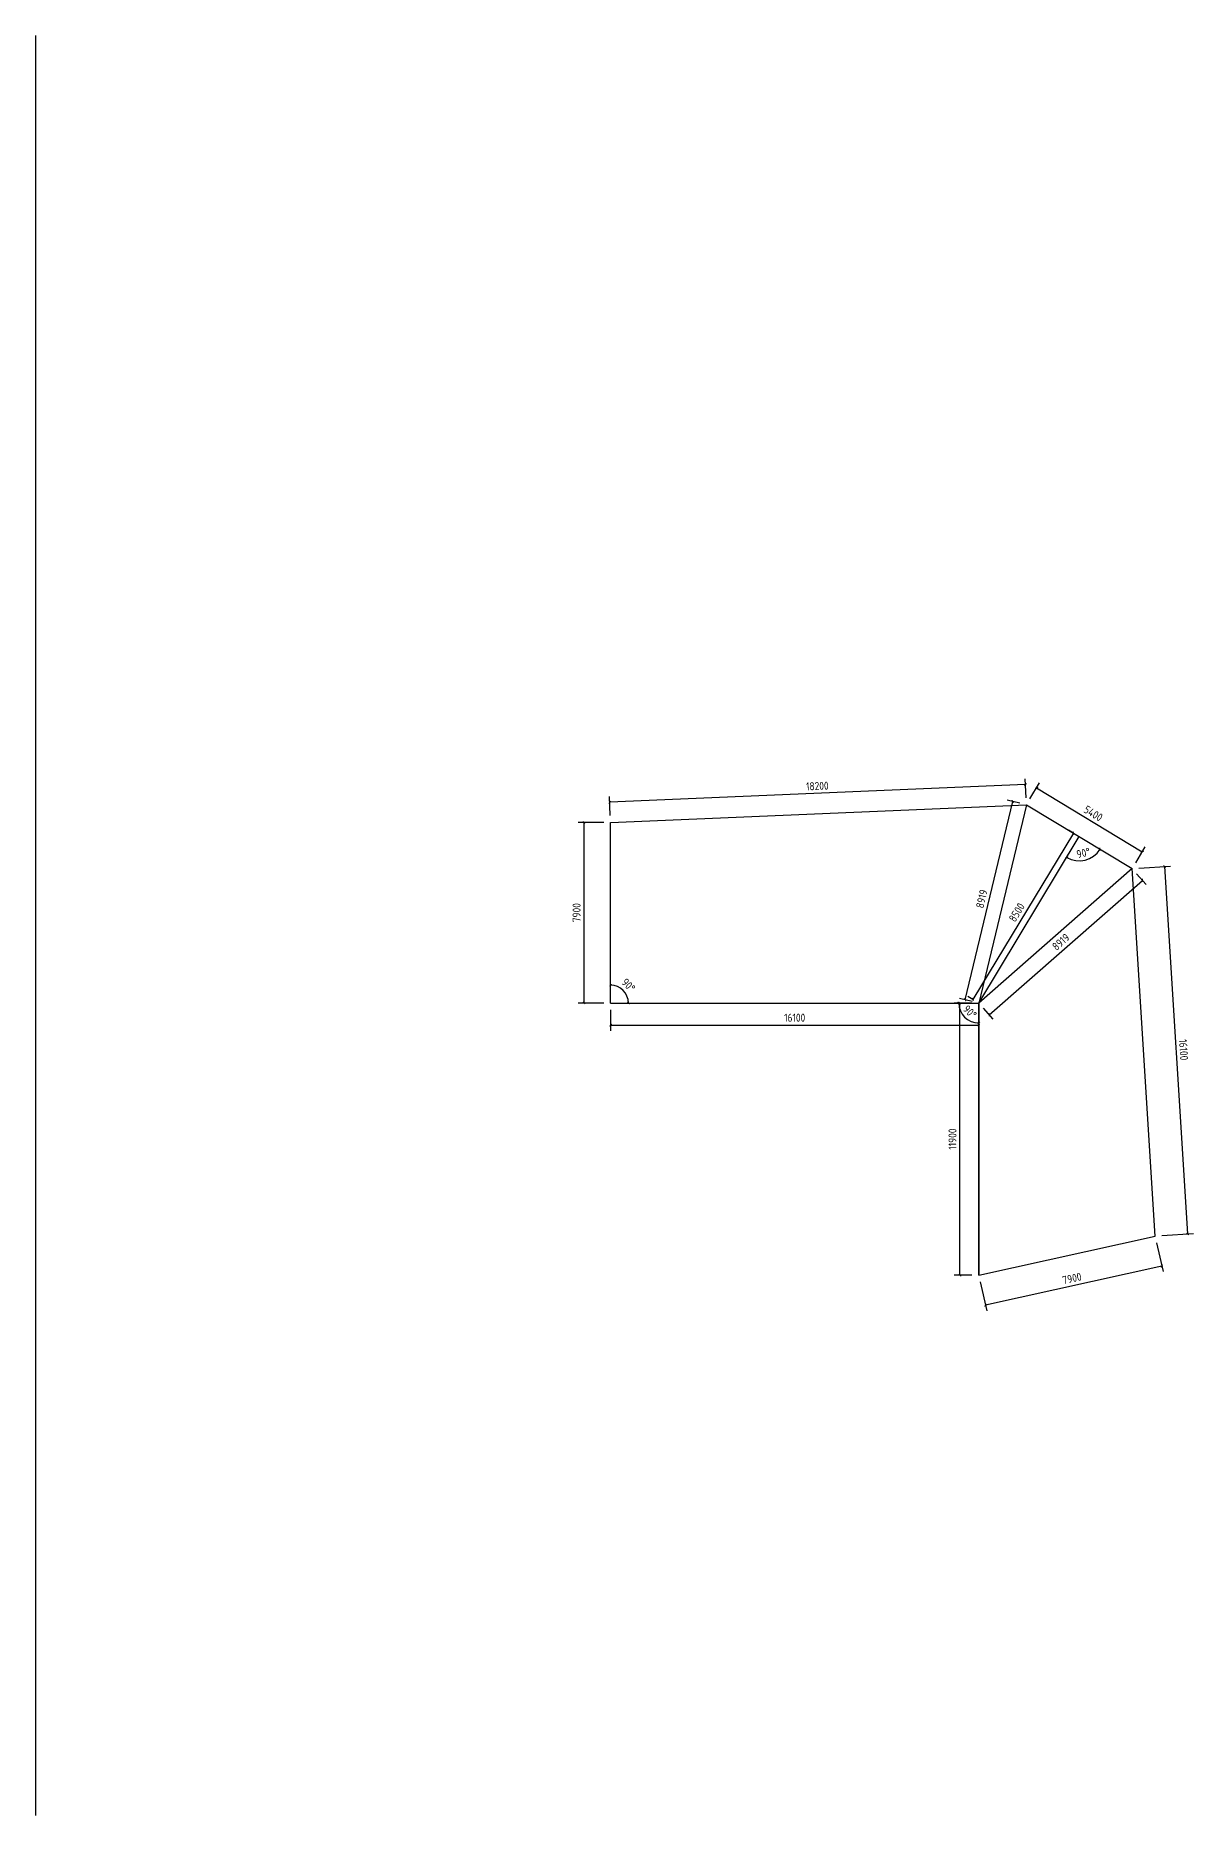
# Model space of a CAD drawing. Extents: x 23521 to 169118, y -86502 to 21244.
# Drawn here: x 118490 to 169118, y -76961 to 868 of the extents above; entities that cross this region are included whole.
import ezdxf

# ---------------------------------------------------------------- set-up
doc = ezdxf.new("R2010")
doc.units = 0
doc.header["$LTSCALE"] = 1000
doc.header["$MEASUREMENT"] = 0
doc.styles.get("Standard").update_dxf_attribs({"font": 'gbenor.shx', "bigfont": 'gbcbig.shx'})
doc.dimstyles.get("Standard").update_dxf_attribs({"dimscale": 100, "dimtxt": 3.5, "dimasz": 1, "dimexe": 2.5, "dimexo": 3, "dimgap": 1.5, "dimtad": 1, "dimdec": 0, "dimzin": 0, "dimdsep": 46, "dimtxsty": 'Standard', "dimblk": 'ARCHTICK', "dimcen": 0.09, "dimadec": 0, "dimazin": 0, "dimtfac": 1, "dimtdec": 0, "dimtix": 1, "dimtmove": 2, "dimatfit": 3, "dimfxl": 1, "dimtolj": 1, "dimtzin": 0, "dimarcsym": 0})

# ---------------------------------------------------------------- blocks, each defined once
blk = doc.blocks.new('_ArchTick')
at = {"color": 0, "linetype": 'ByBlock', "const_width": 0.4}
blk.add_lwpolyline([(-0.5, -0.5), (0.5, 0.5)], dxfattribs=at)
blk = doc.blocks.new('*D3')
at = {"color": 0, "lineweight": -2}
for p, q in [((159136, -41293), (161220, -32621)), ((161524, -32695), (160977, -32563)), ((159441, -41366), (158893, -41235))]:
    blk.add_line(p, q, dxfattribs=at)
at = {"layer": 'Defpoints', "color": 0}
for p in [(161220, -32621), (161816, -32765), (159733, -41436)]:
    blk.add_point(p, dxfattribs=at)
at = {"color": 0, "lineweight": -2, "xscale": 100, "yscale": 100, "zscale": 100}
for p, rotation in [((161220, -32621), 76.48913274497694), ((159136, -41293), 256.4891327449769)]:
    blk.add_blockref('_ArchTick', p, dxfattribs=dict(at, rotation=rotation))
at = {"color": 0, "insert": (159862, -36881), "char_height": 350, "attachment_point": 5, "rotation": 76.48913}
blk.add_mtext('\\A1;8919', dxfattribs=at)
blk = doc.blocks.new('*D4')
at = {"color": 0, "lineweight": -2}
for p, q in [((163869, -34005), (159474, -41280)), ((163871, -34006), (163655, -33875)), ((159476, -41281), (159260, -41151))]:
    blk.add_line(p, q, dxfattribs=at)
at = {"layer": 'Defpoints', "color": 0}
for p in [(164127, -34161), (159474, -41280), (159733, -41436)]:
    blk.add_point(p, dxfattribs=at)
at = {"color": 0, "lineweight": -2, "xscale": 100, "yscale": 100, "zscale": 100}
for p, rotation in [((163869, -34005), 58.86683666106142), ((159474, -41280), 238.8668366610614)]:
    blk.add_blockref('_ArchTick', p, dxfattribs=dict(at, rotation=rotation))
at = {"color": 0, "insert": (161393, -37474), "char_height": 350, "attachment_point": 5, "rotation": 58.86684}
blk.add_mtext('\\A1;8500', dxfattribs=at)
blk = doc.blocks.new('*D5')
at = {"color": 0, "lineweight": -2}
for p, q in [((161971, -32508), (162390, -31815)), ((162261, -32029), (166883, -34821)), ((166594, -35300), (167012, -34607))]:
    blk.add_line(p, q, dxfattribs=at)
at = {"layer": 'Defpoints', "color": 0}
for p in [(161816, -32765), (166883, -34821), (166438, -35557)]:
    blk.add_point(p, dxfattribs=at)
at = {"color": 0, "lineweight": -2, "xscale": 100, "yscale": 100, "zscale": 100}
for p, rotation in [((162261, -32029), 148.8668366610609), ((166883, -34821), 328.8668366610609)]:
    blk.add_blockref('_ArchTick', p, dxfattribs=dict(at, rotation=rotation))
at = {"color": 0, "insert": (164740, -33146), "char_height": 350, "attachment_point": 5, "rotation": 328.86684}
blk.add_mtext('\\A1;5400', dxfattribs=at)
blk = doc.blocks.new('*D6')
at = {"color": 0, "lineweight": -2}
for p, q in [((161779, -31887), (143595, -32659)), ((161803, -32465), (161768, -31637)), ((143620, -33237), (143585, -32409))]:
    blk.add_line(p, q, dxfattribs=at)
at = {"layer": 'Defpoints', "color": 0}
for p in [(143595, -32659), (161816, -32765), (143633, -33536)]:
    blk.add_point(p, dxfattribs=at)
at = {"color": 0, "lineweight": -2, "xscale": 100, "yscale": 100, "zscale": 100}
for p, rotation in [((161779, -31887), 2.430150002949434), ((143595, -32659), 182.4301500029494)]:
    blk.add_blockref('_ArchTick', p, dxfattribs=dict(at, rotation=rotation))
at = {"color": 0, "insert": (152673, -31948), "char_height": 350, "attachment_point": 5, "rotation": 2.43015}
blk.add_mtext('\\A1;18200', dxfattribs=at)
blk = doc.blocks.new('*D7')
at = {"color": 0, "lineweight": -2}
for p, q in [((143333, -33536), (142221, -33536)), ((142471, -41436), (142471, -33536)), ((143333, -41436), (142221, -41436))]:
    blk.add_line(p, q, dxfattribs=at)
at = {"layer": 'Defpoints', "color": 0}
for p in [(142471, -33536), (143633, -33536), (143633, -41436)]:
    blk.add_point(p, dxfattribs=at)
at = {"color": 0, "lineweight": -2, "xscale": 100, "yscale": 100, "zscale": 100}
for p, rotation in [((142471, -33536), 90), ((142471, -41436), 270)]:
    blk.add_blockref('_ArchTick', p, dxfattribs=dict(at, rotation=rotation))
at = {"color": 0, "insert": (142146, -37486), "char_height": 350, "attachment_point": 5, "rotation": 90}
blk.add_mtext('\\A1;7900', dxfattribs=at)
blk = doc.blocks.new('*D8')
at = {"color": 0, "lineweight": -2}
for p, q in [((143633, -41736), (143633, -42653)), ((159733, -41736), (159733, -42653)), ((143633, -42403), (159733, -42403))]:
    blk.add_line(p, q, dxfattribs=at)
at = {"layer": 'Defpoints', "color": 0}
for p in [(143633, -41436), (159733, -41436), (159733, -42403)]:
    blk.add_point(p, dxfattribs=at)
at = {"color": 0, "lineweight": -2, "xscale": 100, "yscale": 100, "zscale": 100, "rotation": 180}
blk.add_blockref('_ArchTick', (143633, -42403), dxfattribs=at)
at = {"color": 0, "lineweight": -2, "xscale": 100, "yscale": 100, "zscale": 100}
blk.add_blockref('_ArchTick', (159733, -42403), dxfattribs=at)
at = {"color": 0, "insert": (151683, -42078), "char_height": 350, "attachment_point": 5}
blk.add_mtext('\\A1;16100', dxfattribs=at)
blk = doc.blocks.new('*D9')
at = {"color": 0, "lineweight": -2}
for p, q in [((159433, -41436), (158658, -41436)), ((158908, -53336), (158908, -41436)), ((159433, -53336), (158658, -53336))]:
    blk.add_line(p, q, dxfattribs=at)
at = {"layer": 'Defpoints', "color": 0}
for p in [(158908, -41436), (159733, -41436), (159733, -53336)]:
    blk.add_point(p, dxfattribs=at)
at = {"color": 0, "lineweight": -2, "xscale": 100, "yscale": 100, "zscale": 100}
for p, rotation in [((158908, -41436), 90), ((158908, -53336), 270)]:
    blk.add_blockref('_ArchTick', p, dxfattribs=dict(at, rotation=rotation))
at = {"color": 0, "insert": (158583, -47386), "char_height": 350, "attachment_point": 5, "rotation": 90}
blk.add_mtext('\\A1;11900', dxfattribs=at)
blk = doc.blocks.new('*D10')
at = {"color": 0, "lineweight": -2}
for p, q in [((166738, -35538), (168111, -35452)), ((168868, -51536), (167862, -35467)), ((167744, -51606), (169118, -51520))]:
    blk.add_line(p, q, dxfattribs=at)
at = {"layer": 'Defpoints', "color": 0}
for p in [(166438, -35557), (167862, -35467), (167445, -51625)]:
    blk.add_point(p, dxfattribs=at)
at = {"color": 0, "lineweight": -2, "xscale": 100, "yscale": 100, "zscale": 100}
for p, rotation in [((167862, -35467), 93.58448130998009), ((168868, -51536), 273.5844813099801)]:
    blk.add_blockref('_ArchTick', p, dxfattribs=dict(at, rotation=rotation))
at = {"color": 0, "insert": (168689, -43481), "char_height": 350, "attachment_point": 5, "rotation": 273.58448}
blk.add_mtext('\\A1;16100', dxfattribs=at)
blk = doc.blocks.new('*D11')
at = {"color": 0, "lineweight": -2}
for p, q in [((167510, -51918), (167791, -53183)), ((159798, -53629), (160078, -54895)), ((167737, -52939), (160024, -54651))]:
    blk.add_line(p, q, dxfattribs=at)
at = {"layer": 'Defpoints', "color": 0}
for p in [(167445, -51625), (159733, -53336), (160024, -54651)]:
    blk.add_point(p, dxfattribs=at)
at = {"color": 0, "lineweight": -2, "xscale": 100, "yscale": 100, "zscale": 100}
for p, rotation in [((167737, -52939), 12.51020279251808), ((160024, -54651), 192.5102027925181)]:
    blk.add_blockref('_ArchTick', p, dxfattribs=dict(at, rotation=rotation))
at = {"color": 0, "insert": (163810, -53478), "char_height": 350, "attachment_point": 5, "rotation": 12.5102}
blk.add_mtext('\\A1;7900', dxfattribs=at)
blk = doc.blocks.new('*D12')
at = {"color": 0, "lineweight": -2}
for p, q in [((166636, -35782), (167055, -36260)), ((160184, -41952), (166890, -36072)), ((159930, -41662), (160349, -42140))]:
    blk.add_line(p, q, dxfattribs=at)
at = {"layer": 'Defpoints', "color": 0}
for p in [(166438, -35557), (166890, -36072), (159733, -41436)]:
    blk.add_point(p, dxfattribs=at)
at = {"color": 0, "lineweight": -2, "xscale": 100, "yscale": 100, "zscale": 100}
for p, rotation in [((166890, -36072), 41.24454057714556), ((160184, -41952), 221.2445405771455)]:
    blk.add_blockref('_ArchTick', p, dxfattribs=dict(at, rotation=rotation))
at = {"color": 0, "insert": (163323, -38767), "char_height": 350, "attachment_point": 5, "rotation": 41.24454}
blk.add_mtext('\\A1;8919', dxfattribs=at)
blk = doc.blocks.new('*D13')
at = {"color": 0, "lineweight": -2}
blk.add_arc((164127, -34161), 1060, 238.86684, 328.86684, dxfattribs=at)
at = {"layer": 'Defpoints', "color": 0}
for p in [(161816, -32765), (164127, -34161), (164106, -35221), (166438, -35557), (159733, -41436)]:
    blk.add_point(p, dxfattribs=at)
at = {"color": 0, "lineweight": -2, "xscale": 100, "yscale": 100, "zscale": 100}
for p, rotation in [((163579, -35068), 148.8668366610614), ((165035, -34709), 58.86683666106094)]:
    blk.add_blockref('_ArchTick', p, dxfattribs=dict(at, rotation=rotation))
at = {"color": 0, "insert": (164304, -34875), "char_height": 350, "attachment_point": 5, "rotation": 13.86684}
blk.add_mtext('\\A1;90°', dxfattribs=at)
blk = doc.blocks.new('*D14')
at = {"color": 0, "lineweight": -2}
blk.add_arc((159733, -41436), 874, 180, 270, dxfattribs=at)
at = {"layer": 'Defpoints', "color": 0}
for p in [(143633, -41436), (158976, -41873), (159733, -41436), (159733, -41436), (159733, -53336)]:
    blk.add_point(p, dxfattribs=at)
at = {"color": 0, "lineweight": -2, "xscale": 100, "yscale": 100, "zscale": 100, "rotation": 90}
blk.add_blockref('_ArchTick', (158859, -41436), dxfattribs=at)
at = {"color": 0, "lineweight": -2, "xscale": 100, "yscale": 100, "zscale": 100}
blk.add_blockref('_ArchTick', (159733, -42310), dxfattribs=at)
at = {"color": 0, "insert": (159345, -41824), "char_height": 350, "attachment_point": 5, "rotation": 315}
blk.add_mtext('\\A1;90°', dxfattribs=at)
blk = doc.blocks.new('*D15')
at = {"color": 0, "lineweight": -2}
blk.add_arc((143633, -41436), 778, 0, 90, dxfattribs=at)
at = {"layer": 'Defpoints', "color": 0}
for p in [(143633, -33536), (144307, -41047), (143633, -41436), (143633, -41436), (159733, -41436)]:
    blk.add_point(p, dxfattribs=at)
at = {"color": 0, "lineweight": -2, "xscale": 100, "yscale": 100, "zscale": 100}
for p, rotation in [((143633, -40658), 179.9999999999999), ((144411, -41436), 270)]:
    blk.add_blockref('_ArchTick', p, dxfattribs=dict(at, rotation=rotation))
at = {"color": 0, "insert": (144413, -40656), "char_height": 350, "attachment_point": 5, "rotation": 315}
blk.add_mtext('\\A1;90°', dxfattribs=at)

msp = doc.modelspace()

# ---------------------------------------------------------------- linework, layer by layer
at = {"color": 3}
msp.add_line((118490.3, 867.5), (118490.3, -76961.2), dxfattribs=at)
at = {"color": 1}
for p, q in [((143632.6, -33536.3), (161816.2, -32764.6)), ((161816.2, -32764.6), (159732.6, -41436.3)), ((161816.2, -32764.6), (166438.4, -35556.6)), ((143632.6, -41436.3), (143632.6, -33536.3)), ((159732.6, -41436.3), (164127.3, -34160.6)), ((166438.4, -35556.6), (159732.6, -41436.3)), ((167445, -51625.1), (166438.4, -35556.6)), ((143632.6, -41436.3), (159732.6, -41436.3)), ((159732.6, -41436.3), (159732.6, -53336.3)), ((159732.6, -53336.3), (159732.6, -41436.3))]:
    msp.add_line(p, q, dxfattribs=at)
at = {"color": 4}
msp.add_line((159732.6, -53336.3), (167445, -51625.1), dxfattribs=at)

# ---------------------------------------------------------------- dimensions: what is measured, and where the dimension line sits
for p1, p2, distance, picture, middle in [((161816.2, -32764.6), (143632.6, -33536.3), -878.6, '*D6', (152673.3, -31948)), ((161816.2, -32764.6), (166438.4, -35556.6), 859.8, '*D5', (164739.9, -33146.5)), ((159732.6, -41436.3), (161816.2, -32764.6), 613.4, '*D3', (159862, -36881.3)), ((143632.6, -41436.3), (143632.6, -33536.3), 1161.8, '*D7', (142145.7, -37486.3)), ((164127.3, -34160.6), (159732.6, -41436.3), -301.7, '*D4', (161393.5, -37474.5)), ((159732.5517, -41436.3486), (166438.4104, -35556.5987), -685.3503, '*D12', (163323.0507, -38767.422)), ((167445, -51625.1), (166438.4, -35556.6), -1425.9, '*D10', (168689.2, -43481.4)), ((143632.6, -41436.3), (159732.6, -41436.3), -966.8, '*D8', (151682.6, -42078.2)), ((159732.6, -53336.3), (159732.6, -41436.3), 824.4, '*D9', (158583.1, -47386.3)), ((167445, -51625.1), (159732.6, -53336.3), 1346.2, '*D11', (163810, -53477.7))]:
    dim = msp.add_aligned_dim(p1=p1, p2=p2, distance=distance, dimstyle='Standard', dxfattribs=at)
    dim.commit()
    dim.dimension.update_dxf_attribs({"geometry": picture, "text_midpoint": middle})
for base, line1, line2, picture, middle in [((164106.3, -35220.8), ((161816.2, -32764.6), (166438.4, -35556.6)), ((159732.6, -41436.3), (164127.3, -34160.6)), '*D13', (164303.5, -34874.6)), ((144306.5, -41047.2), ((143632.6, -41436.3), (159732.6, -41436.3)), ((143632.6, -41436.3), (143632.6, -33536.3)), '*D15', (144412.7, -40656.2)), ((158976, -41873.2), ((159732.6, -53336.3), (159732.6, -41436.3)), ((143632.6, -41436.3), (159732.6, -41436.3)), '*D14', (159344.6, -41824.3))]:
    dim = msp.add_angular_dim_2l(base=base, line1=line1, line2=line2, dimstyle='Standard', dxfattribs=at)
    dim.commit()
    dim.dimension.update_dxf_attribs({"geometry": picture, "text_midpoint": middle})

doc.saveas('drawing.dxf')
